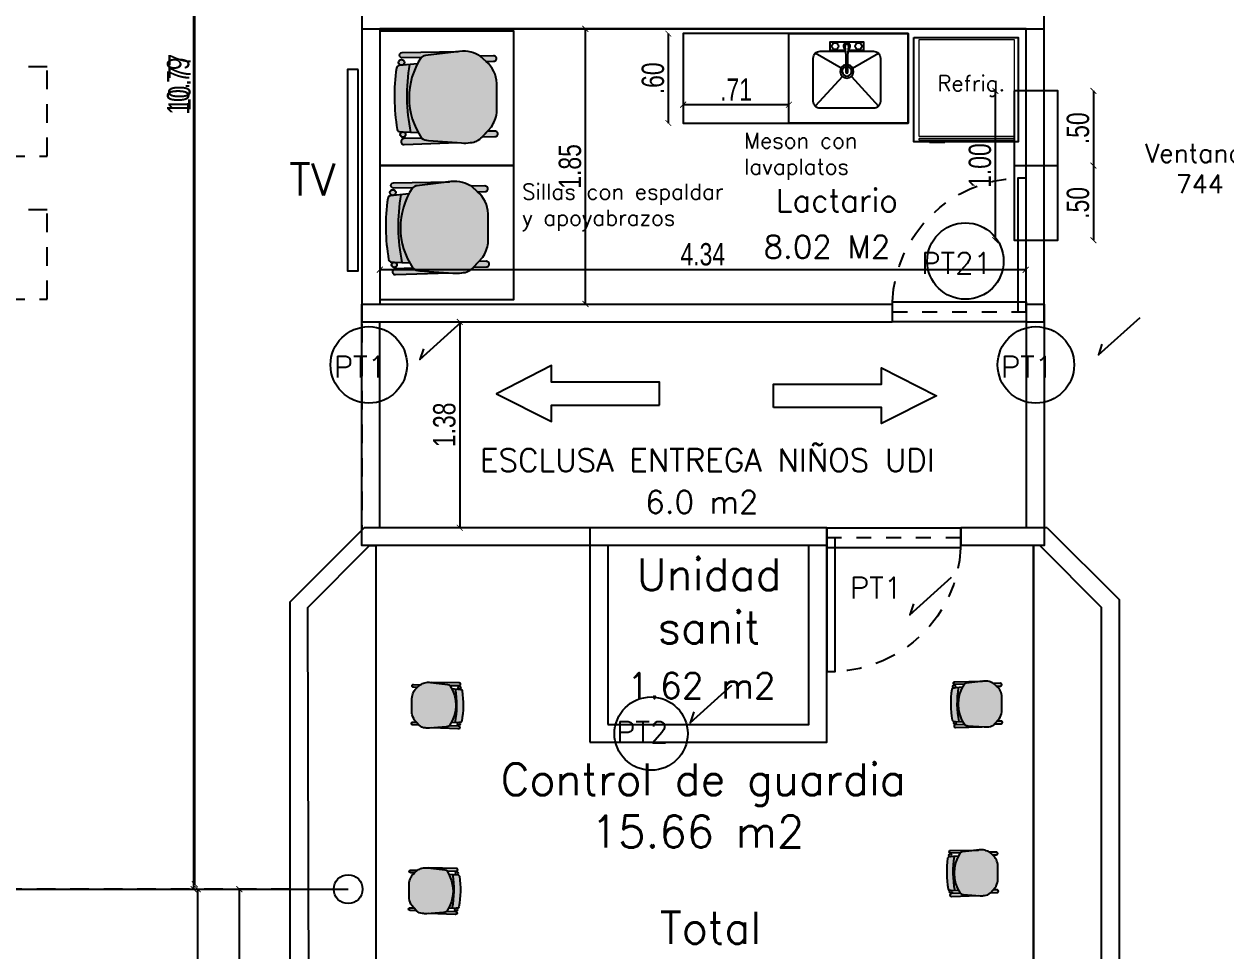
# Model space of a CAD drawing. Header units: metres. Extents: x 167 to 250, y 44 to 219.
# Drawn here: x 213.46 to 221.53, y 105 to 111.23 of the extents above; entities that cross this region are included whole.
import ezdxf

# ---------------------------------------------------------------- set-up
doc = ezdxf.new("R2010")
doc.units = ezdxf.units.M
doc.linetypes.add('06-PT1-01$0$HIDDEN2', pattern=[0.1875, 0.125, -0.0625])
doc.linetypes.add('TRAZO_Y_PUNTO2', pattern=[0.5, 0.25, -0.125, 0, -0.125])
doc.layers.add('A1-DISEÑO', color=210, linetype='Continuous', transparency=0.2)
for name, color, linetype, lineweight in [('A_13-MUEBLES', 251, 'Continuous', 15), ('accesorios', 133, 'Continuous', 5), ('muros', 5, 'Continuous', 25), ('puntea', 253, '06-PT1-01$0$HIDDEN2', 25)]:
    doc.layers.add(name, color=color, linetype=linetype, lineweight=lineweight)
doc.layers.add('A_MOBILIARIO', color=8, linetype='Continuous')
doc.layers.add('A_TEXTO', color=130, linetype='Continuous')
doc.styles.add('CORDENADAS', font='romans.shx', dxfattribs={"height": 1})
doc.styles.add('ING_75', font='swisscl.ttf', dxfattribs={"height": 0.15})
doc.dimstyles.new('ESC_1_75_ING', dxfattribs={"dimtxt": 0.15, "dimasz": 0.04, "dimexe": 0, "dimexo": 0, "dimgap": 0.0263, "dimtad": 1, "dimzin": 4, "dimdsep": 46, "dimtxsty": 'ING_75', "dimblk": 'ARCHTICK', "dimcen": 0.06, "dimse1": 1, "dimse2": 1, "dimclrd": 256, "dimclre": 2, "dimclrt": 1, "dimadec": 0, "dimazin": 0, "dimtfac": 1, "dimtix": 1, "dimtmove": 2, "dimatfit": 3, "dimldrblk": 'ARCHTICK', "dimfxl": 0, "dimtvp": 1.75, "dimtolj": 1, "dimtzin": 4, "dimarcsym": 0})

# ---------------------------------------------------------------- blocks, each defined once
blk = doc.blocks.new('_ArchTick')
at = {"color": 0, "linetype": 'ByBlock', "const_width": 0.15}
blk.add_lwpolyline([(-0.5, -0.5), (0.5, 0.5)], dxfattribs=at)
blk = doc.blocks.new('*D598')
at = {"layer": 'Defpoints', "color": 0, "transparency": 16777216}
for p in [(217.2247, 111.1951), (217.4361, 111.1951), (217.4361, 109.3472)]:
    blk.add_point(p, dxfattribs=at)
at = {"layer": 'muros', "lineweight": -2, "transparency": 16777216}
blk.add_line((217.2247, 109.3472), (217.2247, 111.1951), dxfattribs=at)
at = {"layer": 'muros', "lineweight": -2, "transparency": 16777216, "xscale": 0.04, "yscale": 0.04, "zscale": 0.04}
for p, rotation in [((217.2247, 111.1951), 90), ((217.2247, 109.3472), 270)]:
    blk.add_blockref('_ArchTick', p, dxfattribs=dict(at, rotation=rotation))
at = {"layer": 'muros', "color": 1, "transparency": 16777216, "insert": (217.1216, 110.2711), "char_height": 0.15, "attachment_point": 5, "rotation": 90, "style": 'ING_75'}
blk.add_mtext('\\A1;1.85', dxfattribs=at)
blk = doc.blocks.new('SILLA CL1 PREESC')
at = {"layer": 'A_MOBILIARIO', "true_color": 0xffffff}
h = blk.add_hatch(color=7, dxfattribs=at)
h.dxf.hatch_style = 1
h.paths.add_polyline_path([(-0.0276, 0.1347), (-0.0873, 0.1346, -0.022151), (-0.0766, 0.116), (-0.0262, 0.1123, -0.372229), (-0.0338, 0.1211, -1), (-0.016, 0.1211, -0.414908), (-0.0249, 0.1122), (-0.0158, 0.1115, -0.351898), (-0.0066, 0.103, -0.079255), (-0.0097, -0.1027, -0.345378), (-0.0188, -0.111), (-0.0273, -0.1115, -0.414634), (-0.0175, -0.1214, -1), (-0.0371, -0.1214, -0.375519), (-0.0286, -0.1116), (-0.0807, -0.1152, -0.02495), (-0.0936, -0.1356), (-0.0305, -0.1365, -1), (-0.0308, -0.1544), (-0.2186, -0.1519), (-0.2234, -0.1524, -0.104803), (-0.2622, -0.1487, -0.069166), (-0.2916, -0.1346), (-0.3368, -0.1344, -1.057123), (-0.3368, -0.1159), (-0.3113, -0.1159, -0.216521), (-0.345, -0.041), (-0.3421, 0.0577, -0.114807), (-0.3226, 0.104), (-0.3087, 0.1185), (-0.3337, 0.1186, -1.057123), (-0.3337, 0.1371), (-0.2908, 0.1371, -0.2108), (-0.2505, 0.1546, -0.058875), (-0.2212, 0.155), (-0.2069, 0.1535), (-0.0276, 0.1542, -1)])
at = {"layer": 'A_MOBILIARIO'}
for points in [[(-0.0936, -0.1356, 0.3048), (-0.0873, 0.1346, 0.150668), (-0.1098, 0.1436), (-0.2208, 0.155, 0.059649), (-0.2505, 0.1546, 0.209847), (-0.2906, 0.1372), (-0.3226, 0.104, 0.114807), (-0.3421, 0.0577), (-0.345, -0.041, 0.216521), (-0.3113, -0.1159), (-0.2916, -0.1346, 0.069166), (-0.2622, -0.1487, 0.104803), (-0.2234, -0.1524), (-0.1085, -0.142, 0.162573)], [(-0.2908, 0.1371), (-0.3337, 0.1371, 1.057123), (-0.3337, 0.1186), (-0.3087, 0.1185)], [(-0.3113, -0.1159), (-0.3368, -0.1159, 1.057123), (-0.3368, -0.1344), (-0.2916, -0.1346)], [(-0.0936, -0.1356), (-0.0307, -0.1365), (-0.0307, -0.1365, -1.013486), (-0.0309, -0.1544), (-0.0309, -0.1544), (-0.2186, -0.1519), (-0.1085, -0.142, 0.160226)]]:
    blk.add_lwpolyline(points, format="xyb", close=True, dxfattribs=at)
for points in [[(-0.0873, 0.1346), (-0.028, 0.1347, 1.039105), (-0.028, 0.1542), (-0.028, 0.1542), (-0.2069, 0.1535)], [(-0.0807, -0.1152), (-0.0188, -0.111, 0.345337), (-0.0097, -0.1027, 0.079256), (-0.0066, 0.103, 0.351856), (-0.0158, 0.1115), (-0.0249, 0.1122), (-0.0249, 0.1122), (-0.0766, 0.116)]]:
    blk.add_lwpolyline(points, format="xyb", dxfattribs=at)
for centre, radius in [((-0.0249, 0.1211), 0.00889), ((-0.0273, -0.1214), 0.00981)]:
    blk.add_circle(centre, radius, dxfattribs=at)
blk.add_arc((-0.6523, 0.0096), 0.6106, 348.3809, 9.8498, dxfattribs=at)
blk = doc.blocks.new('LAVADO')
for p, q in [((0.1951, 0.0433), (0.0846, 0.2354)), ((0.2571, 0.0335), (0.4804, 0.2354)), ((0.1951, -0.0433), (0.0846, -0.2354)), ((0.2571, -0.0335), (0.4804, -0.2354))]:
    blk.add_line(p, q)
for points in [[(0.07, 0.0109), (0.07, 0.2, -0.414214), (0.12, 0.25), (0.445, 0.25, -0.414214), (0.495, 0.2), (0.495, -0.2, -0.414214), (0.445, -0.25), (0.12, -0.25, -0.414214), (0.07, -0.2), (0.07, -0.0109, -0.414214)], [(0.065, -0.0114), (0.065, -0.125), (0, -0.125), (0, 0.125), (0.065, 0.125), (0.065, 0.0114, -0.414214)]]:
    blk.add_lwpolyline(points, format="xyb")
blk.add_lwpolyline([(0.0342, -0.0149), (0.1, -0.0075), (0.225, -0.0075, 1), (0.225, 0.0075), (0.1, 0.0075), (0.0342, 0.0149, 1.118823)], format="xyb", close=True)
for centre in [(0.0325, 0.0875), (0.0325, -0.0875)]:
    blk.add_circle(centre, 0.025)
for centre, radius, start, end in [((0.0325, 0), 0.025, 30.45036, 329.54964), ((0.22, 0), 0.05, 188.62693, 171.37307), ((0.22, 0), 0.035, 192.37363, 167.62637)]:
    blk.add_arc(centre, radius, start, end)
blk = doc.blocks.new('*D599')
at = {"layer": 'Defpoints', "color": 0, "transparency": 16777216}
for p in [(215.8448, 109.5773), (215.8448, 109.3121), (220.1806, 109.3121)]:
    blk.add_point(p, dxfattribs=at)
at = {"layer": 'muros', "lineweight": -2, "transparency": 16777216}
blk.add_line((220.1806, 109.5773), (215.8448, 109.5773), dxfattribs=at)
at = {"layer": 'muros', "lineweight": -2, "transparency": 16777216, "xscale": 0.04, "yscale": 0.04, "zscale": 0.04, "rotation": 180}
blk.add_blockref('_ArchTick', (215.8448, 109.5773), dxfattribs=at)
at = {"layer": 'muros', "lineweight": -2, "transparency": 16777216, "xscale": 0.04, "yscale": 0.04, "zscale": 0.04}
blk.add_blockref('_ArchTick', (220.1806, 109.5773), dxfattribs=at)
at = {"layer": 'muros', "color": 1, "transparency": 16777216, "insert": (218.0127, 109.6804), "char_height": 0.15, "attachment_point": 5, "style": 'ING_75'}
blk.add_mtext('\\A1;4.34', dxfattribs=at)
blk = doc.blocks.new('*D622')
at = {"layer": 'Defpoints', "color": 0, "transparency": 16777216}
for p in [(215.991, 109.2272), (215.991, 107.8447), (216.3815, 107.8447)]:
    blk.add_point(p, dxfattribs=at)
at = {"layer": 'muros', "lineweight": -2, "transparency": 16777216}
blk.add_line((216.3815, 109.2272), (216.3815, 107.8447), dxfattribs=at)
at = {"layer": 'muros', "lineweight": -2, "transparency": 16777216, "xscale": 0.04, "yscale": 0.04, "zscale": 0.04}
for p, rotation in [((216.3815, 109.2272), 90), ((216.3815, 107.8447), 270)]:
    blk.add_blockref('_ArchTick', p, dxfattribs=dict(at, rotation=rotation))
at = {"layer": 'muros', "color": 1, "transparency": 16777216, "insert": (216.2783, 108.5359), "char_height": 0.15, "attachment_point": 5, "rotation": 90, "style": 'ING_75'}
blk.add_mtext('\\A1;1.38', dxfattribs=at)
blk = doc.blocks.new('*D633')
at = {"layer": 'Defpoints', "color": 0, "transparency": 16777216}
for p in [(214.6031, 116.2205), (215.7248, 116.2205), (215.241, 105.4502)]:
    blk.add_point(p, dxfattribs=at)
at = {"layer": 'muros', "lineweight": -2, "transparency": 16777216}
blk.add_line((214.6031, 105.4502), (214.6031, 116.2205), dxfattribs=at)
at = {"layer": 'muros', "lineweight": -2, "transparency": 16777216, "xscale": 0.04, "yscale": 0.04, "zscale": 0.04}
for p, rotation in [((214.6031, 116.2205), 90), ((214.6031, 105.4502), 270)]:
    blk.add_blockref('_ArchTick', p, dxfattribs=dict(at, rotation=rotation))
at = {"layer": 'muros', "color": 1, "transparency": 16777216, "insert": (214.5, 110.8353), "char_height": 0.15, "attachment_point": 5, "rotation": 90, "style": 'ING_75'}
blk.add_mtext('\\A1;10.77', dxfattribs=at)
blk = doc.blocks.new('*D617')
at = {"layer": 'Defpoints', "color": 0, "transparency": 16777216}
for p in [(217.7816, 111.1628), (217.9621, 111.1628), (217.9621, 110.5628)]:
    blk.add_point(p, dxfattribs=at)
at = {"layer": 'muros', "lineweight": -2, "transparency": 16777216}
blk.add_line((217.7816, 110.5628), (217.7816, 111.1628), dxfattribs=at)
at = {"layer": 'muros', "lineweight": -2, "transparency": 16777216, "xscale": 0.04, "yscale": 0.04, "zscale": 0.04}
for p, rotation in [((217.7816, 111.1628), 90), ((217.7816, 110.5628), 270)]:
    blk.add_blockref('_ArchTick', p, dxfattribs=dict(at, rotation=rotation))
at = {"layer": 'muros', "color": 1, "transparency": 16777216, "insert": (217.6785, 110.8628), "char_height": 0.15, "attachment_point": 5, "rotation": 90, "style": 'ING_75'}
blk.add_mtext('\\A1;.60', dxfattribs=at)
blk = doc.blocks.new('*D641')
at = {"layer": 'Defpoints', "color": 0, "transparency": 16777216}
for p in [(217.8811, 110.6856), (217.8811, 110.5628), (218.5911, 110.5628)]:
    blk.add_point(p, dxfattribs=at)
at = {"layer": 'muros', "lineweight": -2, "transparency": 16777216}
blk.add_line((218.5911, 110.6856), (217.8811, 110.6856), dxfattribs=at)
at = {"layer": 'muros', "lineweight": -2, "transparency": 16777216, "xscale": 0.04, "yscale": 0.04, "zscale": 0.04, "rotation": 180}
blk.add_blockref('_ArchTick', (217.8811, 110.6856), dxfattribs=at)
at = {"layer": 'muros', "lineweight": -2, "transparency": 16777216, "xscale": 0.04, "yscale": 0.04, "zscale": 0.04}
blk.add_blockref('_ArchTick', (218.5911, 110.6856), dxfattribs=at)
at = {"layer": 'muros', "color": 1, "transparency": 16777216, "insert": (218.2361, 110.7869), "char_height": 0.15, "attachment_point": 5, "style": 'ING_75'}
blk.add_mtext('\\A1;.71', dxfattribs=at)
blk = doc.blocks.new('*U819')
at = {"layer": 'A1-DISEÑO', "linetype": 'TRAZO_Y_PUNTO2', "ltscale": 0.08, "transparency": 33554687}
blk.add_line((1.2, -0.06), (0.4, -0.06), dxfattribs=at)
at = {"layer": 'A1-DISEÑO', "transparency": 33554687}
for points in [[(0.45, -0.06), (0.4, -0.06), (0.4, 0.74), (0.45, 0.74)], [(1.2, 0), (0.4, 0), (0.4, -0.12), (1.2, -0.12)]]:
    blk.add_lwpolyline(points, close=True, dxfattribs=at)
at = {"layer": 'A1-DISEÑO', "linetype": 'TRAZO_Y_PUNTO2', "ltscale": 0.5, "transparency": 33554687}
blk.add_arc((0.425, -0.0354), 0.7758, 2.6157, 88.15336, dxfattribs=at)
blk = doc.blocks.new('*D838')
at = {"layer": 'Defpoints', "color": 0, "transparency": 16777216}
for p in [(205.6205, 116.2045), (214.5944, 105.4178), (215.241, 105.4178)]:
    blk.add_point(p, dxfattribs=at)
at = {"layer": 'muros', "lineweight": -2, "transparency": 16777216}
blk.add_line((214.5944, 116.2045), (214.5944, 105.4178), dxfattribs=at)
at = {"layer": 'muros', "lineweight": -2, "transparency": 16777216, "xscale": 0.04, "yscale": 0.04, "zscale": 0.04}
for p, rotation in [((214.5944, 116.2045), 90), ((214.5944, 105.4178), 270)]:
    blk.add_blockref('_ArchTick', p, dxfattribs=dict(at, rotation=rotation))
at = {"layer": 'muros', "color": 1, "transparency": 16777216, "insert": (214.4913, 110.8112), "char_height": 0.15, "attachment_point": 5, "rotation": 90, "style": 'ING_75'}
blk.add_mtext('\\A1;10.79', dxfattribs=at)
blk = doc.blocks.new('*D864')
at = {"layer": 'Defpoints', "color": 0, "transparency": 16777216}
for p in [(215.241, 105.4178), (214.6208, 103.0169), (215.7272, 103.0169)]:
    blk.add_point(p, dxfattribs=at)
at = {"layer": 'muros', "lineweight": -2, "transparency": 16777216}
blk.add_line((214.6208, 105.4178), (214.6208, 103.0169), dxfattribs=at)
at = {"layer": 'muros', "lineweight": -2, "transparency": 16777216, "xscale": 0.04, "yscale": 0.04, "zscale": 0.04}
for p, rotation in [((214.6208, 105.4178), 90), ((214.6208, 103.0169), 270)]:
    blk.add_blockref('_ArchTick', p, dxfattribs=dict(at, rotation=rotation))
at = {"layer": 'muros', "color": 1, "transparency": 16777216, "insert": (214.5177, 104.2173), "char_height": 0.15, "attachment_point": 5, "rotation": 90, "style": 'ING_75'}
blk.add_mtext('\\A1;2.40', dxfattribs=at)
blk = doc.blocks.new('*D866')
at = {"layer": 'Defpoints', "color": 0, "transparency": 16777216}
for p in [(215.241, 105.4178), (214.901, 103.0138), (215.7272, 103.0138)]:
    blk.add_point(p, dxfattribs=at)
at = {"layer": 'muros', "lineweight": -2, "transparency": 16777216}
blk.add_line((214.901, 105.4178), (214.901, 103.0138), dxfattribs=at)
at = {"layer": 'muros', "lineweight": -2, "transparency": 16777216, "xscale": 0.04, "yscale": 0.04, "zscale": 0.04}
for p, rotation in [((214.901, 105.4178), 90), ((214.901, 103.0138), 270)]:
    blk.add_blockref('_ArchTick', p, dxfattribs=dict(at, rotation=rotation))
at = {"layer": 'muros', "color": 1, "transparency": 16777216, "insert": (214.7978, 104.2158), "char_height": 0.15, "attachment_point": 5, "rotation": 90, "style": 'ING_75'}
blk.add_mtext('\\A1;2.40', dxfattribs=at)
blk = doc.blocks.new('*D955')
at = {"layer": 'Defpoints', "color": 0, "transparency": 16777216}
for p in [(219.9772, 110.778), (220.1034, 110.778), (220.1034, 109.7756)]:
    blk.add_point(p, dxfattribs=at)
at = {"layer": 'muros', "lineweight": -2, "transparency": 16777216}
blk.add_line((219.9772, 109.7756), (219.9772, 110.778), dxfattribs=at)
at = {"layer": 'muros', "lineweight": -2, "transparency": 16777216, "xscale": 0.04, "yscale": 0.04, "zscale": 0.04}
for p, rotation in [((219.9772, 110.778), 90), ((219.9772, 109.7756), 270)]:
    blk.add_blockref('_ArchTick', p, dxfattribs=dict(at, rotation=rotation))
at = {"layer": 'muros', "color": 1, "transparency": 16777216, "insert": (219.8741, 110.2768), "char_height": 0.15, "attachment_point": 5, "rotation": 90, "style": 'ING_75'}
blk.add_mtext('\\A1;1.00', dxfattribs=at)
blk = doc.blocks.new('*D956')
at = {"layer": 'Defpoints', "color": 0, "transparency": 16777216}
for p in [(220.3972, 110.2768), (220.3972, 109.7756), (220.6354, 109.7756)]:
    blk.add_point(p, dxfattribs=at)
at = {"layer": 'muros', "lineweight": -2, "transparency": 16777216}
blk.add_line((220.6354, 110.2768), (220.6354, 109.7756), dxfattribs=at)
at = {"layer": 'muros', "lineweight": -2, "transparency": 16777216, "xscale": 0.04, "yscale": 0.04, "zscale": 0.04}
for p, rotation in [((220.6354, 110.2768), 90), ((220.6354, 109.7756), 270)]:
    blk.add_blockref('_ArchTick', p, dxfattribs=dict(at, rotation=rotation))
at = {"layer": 'muros', "color": 1, "transparency": 16777216, "insert": (220.5323, 110.0262), "char_height": 0.15, "attachment_point": 5, "rotation": 90, "style": 'ING_75'}
blk.add_mtext('\\A1;.50', dxfattribs=at)
blk = doc.blocks.new('*D957')
at = {"layer": 'Defpoints', "color": 0, "transparency": 16777216}
for p in [(220.3972, 110.778), (220.3972, 110.2768), (220.6354, 110.2768)]:
    blk.add_point(p, dxfattribs=at)
at = {"layer": 'muros', "lineweight": -2, "transparency": 16777216}
blk.add_line((220.6354, 110.778), (220.6354, 110.2768), dxfattribs=at)
at = {"layer": 'muros', "lineweight": -2, "transparency": 16777216, "xscale": 0.04, "yscale": 0.04, "zscale": 0.04}
for p, rotation in [((220.6354, 110.778), 90), ((220.6354, 110.2768), 270)]:
    blk.add_blockref('_ArchTick', p, dxfattribs=dict(at, rotation=rotation))
at = {"layer": 'muros', "color": 1, "transparency": 16777216, "insert": (220.5323, 110.5274), "char_height": 0.15, "attachment_point": 5, "rotation": 90, "style": 'ING_75'}
blk.add_mtext('\\A1;.50', dxfattribs=at)

msp = doc.modelspace()

# ---------------------------------------------------------------- hatches: boundary and pattern name
at = {"layer": 'A_MOBILIARIO', "true_color": 0xffffff}
h = msp.add_hatch(color=7, dxfattribs=at)
h.dxf.hatch_style = 1
h.paths.add_polyline_path([(216.3723, 106.5139), (216.3126, 106.5158, 0.022151), (216.3239, 106.534), (216.3744, 106.5363, 0.372229), (216.3665, 106.5277, 1), (216.3843, 106.5272, 0.414908), (216.3756, 106.5363), (216.3848, 106.5367, 0.351898), (216.3942, 106.545, 0.079255), (216.3973, 106.7507, 0.345378), (216.3884, 106.7592), (216.3799, 106.76, 0.414634), (216.3901, 106.7695, 1), (216.3704, 106.7701, 0.375519), (216.3786, 106.7602), (216.3267, 106.7652, 0.02495), (216.3143, 106.786), (216.3774, 106.7851, 1), (216.3777, 106.803), (216.1899, 106.8061), (216.1851, 106.8067, 0.104803), (216.1463, 106.8042, 0.069166), (216.1165, 106.7909), (216.0713, 106.7921, 1.057123), (216.0708, 106.7736), (216.0962, 106.7728, 0.216521), (216.0602, 106.699), (216.0602, 106.6002, 0.114807), (216.0784, 106.5534), (216.0918, 106.5385), (216.0668, 106.5392, 1.057123), (216.0662, 106.5207), (216.1092, 106.5194, 0.2108), (216.1489, 106.5007, 0.058875), (216.1782, 106.4994), (216.1926, 106.5004), (216.3717, 106.4944, 1)])
h = msp.add_hatch(color=7, dxfattribs=at)
h.dxf.hatch_style = 1
h.paths.add_polyline_path([(219.7093, 106.5219), (219.769, 106.5238, -0.022151), (219.7577, 106.542), (219.7072, 106.5442, -0.372229), (219.7151, 106.5357, -1), (219.6973, 106.5352, -0.414908), (219.7059, 106.5443), (219.6968, 106.5447, -0.351898), (219.6874, 106.553, -0.079255), (219.6843, 106.7586, -0.345378), (219.6932, 106.7672), (219.7016, 106.768, -0.414634), (219.6915, 106.7775, -1), (219.7111, 106.7781, -0.375519), (219.7029, 106.7681), (219.7549, 106.7732, -0.02495), (219.7672, 106.794), (219.7041, 106.793, -1), (219.7038, 106.811), (219.8917, 106.8141), (219.8964, 106.8146, -0.104803), (219.9353, 106.8121, -0.069166), (219.9651, 106.7989), (220.0103, 106.8001, -1.057123), (220.0108, 106.7816), (219.9854, 106.7808, -0.216521), (220.0213, 106.707), (220.0213, 106.6082, -0.114807), (220.0032, 106.5613), (219.9897, 106.5465), (220.0148, 106.5471, -1.057123), (220.0153, 106.5286), (219.9724, 106.5274, -0.2108), (219.9326, 106.5087, -0.058875), (219.9034, 106.5074), (219.889, 106.5084), (219.7099, 106.5024, -1)])
h = msp.add_hatch(color=7, dxfattribs=at)
h.dxf.hatch_style = 1
h.paths.add_polyline_path([(219.6818, 105.3886), (219.7415, 105.3905, -0.022151), (219.7302, 105.4087), (219.6797, 105.411, -0.372229), (219.6876, 105.4024, -1), (219.6698, 105.4019, -0.414908), (219.6785, 105.411), (219.6693, 105.4114, -0.351898), (219.6599, 105.4197, -0.079255), (219.6568, 105.6254, -0.345378), (219.6657, 105.6339), (219.6742, 105.6347, -0.414634), (219.6641, 105.6442, -1), (219.6837, 105.6448, -0.375519), (219.6755, 105.6348), (219.7274, 105.6399, -0.02495), (219.7398, 105.6607), (219.6767, 105.6597, -1), (219.6764, 105.6777), (219.8642, 105.6808), (219.869, 105.6814, -0.104803), (219.9079, 105.6789, -0.069166), (219.9376, 105.6656), (219.9828, 105.6668, -1.057123), (219.9834, 105.6483), (219.9579, 105.6475, -0.216521), (219.9939, 105.5737), (219.9939, 105.4749, -0.114807), (219.9757, 105.4281), (219.9623, 105.4132), (219.9873, 105.4139, -1.057123), (219.9879, 105.3953), (219.945, 105.3941, -0.2108), (219.9052, 105.3754, -0.058875), (219.876, 105.3741), (219.8616, 105.3751), (219.6824, 105.3691, -1)])
h = msp.add_hatch(color=7, dxfattribs=at)
h.dxf.hatch_style = 1
h.paths.add_polyline_path([(216.3536, 105.2678), (216.2939, 105.2697, 0.022151), (216.3052, 105.288), (216.3556, 105.2902, 0.372229), (216.3478, 105.2816, 1), (216.3656, 105.2811, 0.414908), (216.3569, 105.2902), (216.3661, 105.2907, 0.351898), (216.3755, 105.2989, 0.079255), (216.3786, 105.5046, 0.345378), (216.3697, 105.5131), (216.3612, 105.5139, 0.414634), (216.3713, 105.5235, 1), (216.3517, 105.524, 0.375519), (216.3599, 105.5141), (216.3079, 105.5192, 0.02495), (216.2956, 105.5399), (216.3587, 105.539, 1), (216.359, 105.5569), (216.1712, 105.56), (216.1664, 105.5606, 0.104803), (216.1275, 105.5581, 0.069166), (216.0978, 105.5448), (216.0526, 105.546, 1.057123), (216.052, 105.5275), (216.0775, 105.5267, 0.216521), (216.0415, 105.4529), (216.0415, 105.3541, 0.114807), (216.0596, 105.3073), (216.0731, 105.2924), (216.0481, 105.2931, 1.057123), (216.0475, 105.2746), (216.0904, 105.2733, 0.2108), (216.1302, 105.2546, 0.058875), (216.1594, 105.2533), (216.1738, 105.2543), (216.353, 105.2484, 1)])

# ---------------------------------------------------------------- linework, layer by layer
at = {"color": 1, "true_color": 0xff0f0f}
msp.add_lwpolyline([(219.3911, 111.1628), (217.8811, 111.1628), (217.8811, 110.5628), (219.3911, 110.5628)], close=True, dxfattribs=at)
at = {"layer": 'A_MOBILIARIO'}
for points in [[(216.3143, 106.786, -0.3048), (216.3126, 106.5158, -0.150668), (216.2899, 106.5075), (216.1785, 106.4994, -0.059649), (216.1489, 106.5007, -0.209847), (216.1093, 106.5192), (216.0784, 106.5534, -0.114807), (216.0602, 106.6002), (216.0602, 106.699, -0.216521), (216.0962, 106.7728), (216.1165, 106.7909, -0.069166), (216.1463, 106.8042, -0.104803), (216.1851, 106.8067), (216.2997, 106.7929, -0.162573)], [(216.0962, 106.7728), (216.0708, 106.7736, -1.057123), (216.0713, 106.7921), (216.1165, 106.7909)], [(216.3143, 106.786), (216.3773, 106.7851), (216.3773, 106.7851, 1.013486), (216.3776, 106.803), (216.3776, 106.803), (216.1899, 106.8061), (216.2997, 106.7929, -0.160226)], [(219.7672, 106.794), (219.7043, 106.793), (219.7043, 106.793, -1.013486), (219.704, 106.811), (219.704, 106.811), (219.8917, 106.8141), (219.7819, 106.8008, 0.160226)], [(219.7672, 106.794, 0.3048), (219.769, 106.5238, 0.150668), (219.7917, 106.5155), (219.903, 106.5074, 0.059649), (219.9326, 106.5087, 0.209847), (219.9723, 106.5272), (220.0032, 106.5613, 0.114807), (220.0213, 106.6082), (220.0213, 106.707, 0.216521), (219.9854, 106.7808), (219.9651, 106.7989, 0.069166), (219.9353, 106.8121, 0.104803), (219.8964, 106.8146), (219.7819, 106.8008, 0.162573)], [(219.9854, 106.7808), (220.0108, 106.7816, 1.057123), (220.0103, 106.8001), (219.9651, 106.7989)], [(216.1092, 106.5194), (216.0662, 106.5207, -1.057123), (216.0668, 106.5392), (216.0918, 106.5385)], [(219.9724, 106.5274), (220.0153, 106.5286, 1.057123), (220.0148, 106.5471), (219.9897, 106.5465)], [(219.7398, 105.6607), (219.6768, 105.6597), (219.6768, 105.6597, -1.013486), (219.6765, 105.6777), (219.6765, 105.6777), (219.8642, 105.6808), (219.7544, 105.6676, 0.160226)], [(219.7398, 105.6607, 0.3048), (219.7415, 105.3905, 0.150668), (219.7642, 105.3822), (219.8756, 105.3741, 0.059649), (219.9052, 105.3754, 0.209847), (219.9448, 105.3939), (219.9757, 105.4281, 0.114807), (219.9939, 105.4749), (219.9939, 105.5737, 0.216521), (219.9579, 105.6475), (219.9376, 105.6656, 0.069166), (219.9079, 105.6789, 0.104803), (219.869, 105.6814), (219.7544, 105.6676, 0.162573)], [(219.9579, 105.6475), (219.9834, 105.6483, 1.057123), (219.9828, 105.6668), (219.9376, 105.6656)], [(216.2956, 105.5399, -0.3048), (216.2939, 105.2697, -0.150668), (216.2712, 105.2614), (216.1598, 105.2533, -0.059649), (216.1302, 105.2546, -0.209847), (216.0906, 105.2731), (216.0596, 105.3073, -0.114807), (216.0415, 105.3541), (216.0415, 105.4529, -0.216521), (216.0775, 105.5267), (216.0978, 105.5448, -0.069166), (216.1275, 105.5581, -0.104803), (216.1664, 105.5606), (216.281, 105.5468, -0.162573)], [(216.2956, 105.5399), (216.3586, 105.539), (216.3586, 105.539, 1.013486), (216.3589, 105.5569), (216.3589, 105.5569), (216.1712, 105.56), (216.281, 105.5468, -0.160226)], [(216.0775, 105.5267), (216.052, 105.5275, -1.057123), (216.0526, 105.546), (216.0978, 105.5448)], [(219.945, 105.3941), (219.9879, 105.3953, 1.057123), (219.9873, 105.4139), (219.9623, 105.4132)], [(216.0904, 105.2733), (216.0475, 105.2746, -1.057123), (216.0481, 105.2931), (216.0731, 105.2924)]]:
    msp.add_lwpolyline(points, format="xyb", close=True, dxfattribs=at)
for points in [[(216.3267, 106.7652), (216.3884, 106.7592, -0.345337), (216.3973, 106.7507, -0.079256), (216.3942, 106.545, -0.351856), (216.3848, 106.5367), (216.3756, 106.5363), (216.3756, 106.5363), (216.3239, 106.534)], [(219.7549, 106.7732), (219.6932, 106.7672, 0.345337), (219.6843, 106.7587, 0.079256), (219.6874, 106.553, 0.351856), (219.6968, 106.5447), (219.7059, 106.5443), (219.7059, 106.5443), (219.7577, 106.542)], [(219.769, 106.5238), (219.7096, 106.5219, 1.039105), (219.7102, 106.5024), (219.7102, 106.5024), (219.889, 106.5084)], [(216.3126, 106.5158), (216.3719, 106.5139, -1.039105), (216.3713, 106.4944), (216.3713, 106.4944), (216.1926, 106.5004)], [(219.7274, 105.6399), (219.6657, 105.6339, 0.345337), (219.6568, 105.6254, 0.079256), (219.6599, 105.4197, 0.351856), (219.6693, 105.4114), (219.6785, 105.411), (219.6785, 105.411), (219.7302, 105.4087)], [(216.3079, 105.5192), (216.3697, 105.5131, -0.345337), (216.3786, 105.5046, -0.079256), (216.3755, 105.2989, -0.351856), (216.3661, 105.2907), (216.3569, 105.2902), (216.3569, 105.2902), (216.3052, 105.288)], [(219.7415, 105.3905), (219.6822, 105.3886, 1.039105), (219.6828, 105.3691), (219.6828, 105.3691), (219.8616, 105.3751)], [(216.2939, 105.2697), (216.3532, 105.2679, -1.039105), (216.3526, 105.2484), (216.3526, 105.2484), (216.1738, 105.2543)]]:
    msp.add_lwpolyline(points, format="xyb", dxfattribs=at)
for centre, radius in [((216.3802, 106.7698), 0.00981), ((219.7013, 106.7778), 0.00981), ((216.3754, 106.5274), 0.00889), ((219.7062, 106.5354), 0.00889), ((219.6739, 105.6445), 0.00981), ((216.3615, 105.5238), 0.00981), ((219.6787, 105.4021), 0.00889), ((216.3567, 105.2814), 0.00889)]:
    msp.add_circle(centre, radius, dxfattribs=at)
for centre, start, end in [((215.7517, 106.6576), 348.43987, 9.90871), ((220.3299, 106.6655), 170.09129, 191.56013), ((220.3025, 105.5323), 170.09129, 191.56013), ((215.7329, 105.4115), 348.43987, 9.90871)]:
    msp.add_arc(centre, 0.6106, start, end, dxfattribs=at)
at = {"layer": 'accesorios', "linetype": 'Continuous'}
for p, q in [((219.4652, 110.4714), (219.4652, 111.1236)), ((219.4652, 111.1236), (220.1038, 111.1236)), ((220.1038, 111.1236), (220.1038, 110.4714)), ((220.1038, 110.4714), (219.4652, 110.4714)), ((219.4652, 110.4471), (219.4652, 110.4595)), ((220.1038, 110.4595), (219.4652, 110.4595)), ((220.1038, 110.4471), (219.4652, 110.4471)), ((220.1038, 110.4595), (220.1038, 110.4471))]:
    msp.add_line(p, q, dxfattribs=at)
msp.add_lwpolyline([(219.6384, 110.4471), (219.5359, 110.4471), (219.5359, 110.4327), (219.6384, 110.4327)], close=True, dxfattribs=at)
at = {"layer": 'muros', "color": 2}
msp.add_line((220.1034, 110.2768), (220.3972, 110.2768), dxfattribs=at)
at = {"layer": 'muros', "color": 51, "true_color": 0xf7f281}
msp.add_line((219.2848, 109.3472), (219.2848, 109.2272), dxfattribs=at)
at = {"layer": 'muros', "color": 114, "true_color": 0x139b48}
for p, q in [((220.1848, 109.3472), (220.1848, 109.2272)), ((218.8456, 107.8447), (218.8456, 107.7247)), ((220.3255, 107.8447), (219.7456, 107.8447)), ((219.7456, 107.8447), (219.7456, 107.7247)), ((220.3255, 107.8447), (220.8101, 107.36)), ((220.2758, 107.7247), (220.6901, 107.3103)), ((220.6901, 104.7372), (220.6901, 107.3103))]:
    msp.add_line(p, q, dxfattribs=at)
at = {"layer": 'muros', "color": 252, "true_color": 0x939598}
msp.add_line((220.2336, 104.3267), (220.2336, 107.7247), dxfattribs=at)
at = {"layer": 'muros', "color": 4}
msp.add_line((178.3821, 105.4178), (215.632, 105.4178), dxfattribs=at)
at = {"layer": 'muros', "color": 51, "true_color": 0xf7f281}
for points in [[(220.3048, 114.176), (220.3048, 114.296), (215.7248, 114.296), (215.7248, 111.1951), (220.3048, 111.1951), (220.3048, 113.276)], [(220.1848, 109.2272), (220.3048, 109.2272), (220.3048, 111.3151), (215.7248, 111.3151), (215.7248, 109.2272), (219.2848, 109.2272)], [(220.1848, 109.3472), (220.1848, 111.1951), (215.8448, 111.1951), (215.8448, 109.3472), (219.2848, 109.3472)]]:
    msp.add_lwpolyline(points, dxfattribs=at)
at = {"layer": 'muros', "color": 1, "true_color": 0xff0f0f}
for points in [[(215.8448, 111.1784), (215.8448, 110.2784), (216.7448, 110.2784), (216.7448, 111.1784), (215.8448, 111.1784)], [(215.8448, 110.2784), (215.8448, 109.3784), (216.7448, 109.3784), (216.7448, 110.2784), (215.8448, 110.2784)]]:
    msp.add_lwpolyline(points, dxfattribs=at)
at = {"layer": 'muros', "color": 114, "true_color": 0x139b48}
for points in [[(218.5911, 111.1628), (219.3911, 111.1628), (219.3911, 110.5628), (218.5911, 110.5628), (218.5911, 111.1628)], [(218.8456, 107.7247), (215.7248, 107.7247), (215.7248, 109.3472), (219.2848, 109.3472)], [(220.1848, 109.3472), (220.3048, 109.3472), (220.3048, 107.7247), (219.7456, 107.7247)], [(218.8456, 107.8447), (215.8448, 107.8447), (215.8448, 109.2272), (219.2848, 109.2272)], [(216.1373, 109.0472), (216.1141, 108.9747), (216.393, 109.2272)], [(220.1848, 109.2272), (220.1848, 107.8447), (219.7456, 107.8447)], [(220.6927, 109.0776), (220.6694, 109.005), (220.9483, 109.2575)], [(217.2556, 107.8447), (215.7398, 107.8447), (215.241, 107.3459), (215.241, 104.6952), (215.7295, 104.2067), (220.3293, 104.2067), (220.8101, 104.6875), (220.8101, 107.36)], [(219.427, 107.333), (219.4038, 107.2605), (219.6827, 107.513)], [(217.9523, 106.6081), (217.929, 106.5355), (218.2079, 106.788)]]:
    msp.add_lwpolyline(points, dxfattribs=at)
at = {"layer": 'muros', "color": 242, "true_color": 0xcd2027}
for points in [[(219.4296, 111.1359), (220.1296, 111.1359), (220.1296, 110.4359), (219.4296, 110.4359), (219.4296, 111.1359)], [(215.241, 105.4178), (215.241, 104.6952), (215.7272, 104.2089), (215.7272, 103.0169), (178.9547, 103.0169), (178.9547, 105.4178), (215.241, 105.4178)]]:
    msp.add_lwpolyline(points, dxfattribs=at)
at = {"layer": 'muros', "color": 11, "linetype": '06-PT1-01$0$HIDDEN2', "true_color": 0xf27172}
for points in [[(213.1106, 110.3398), (213.6106, 110.3398), (213.6106, 110.9398), (213.1106, 110.9398), (213.1106, 110.3398)], [(213.1106, 109.3791), (213.6106, 109.3791), (213.6106, 109.9791), (213.1106, 109.9791), (213.1106, 109.3791)]]:
    msp.add_lwpolyline(points, dxfattribs=at)
at = {"layer": 'muros', "color": 40, "true_color": 0xf8d731}
msp.add_lwpolyline([(215.7002, 110.9216), (215.6269, 110.9216), (215.6269, 109.5711), (215.7002, 109.5711)], close=True, dxfattribs=at)
at = {"layer": 'muros', "color": 2}
for points in [[(220.1034, 110.778), (220.1034, 109.7756), (220.3972, 109.7756), (220.3972, 110.778)], [(217.723, 108.6673), (217.723, 108.8225), (216.9981, 108.8225), (216.9981, 108.9336), (216.6274, 108.7449), (216.9981, 108.5584), (216.9981, 108.6673)], [(218.4872, 108.6528), (218.4872, 108.808), (219.2121, 108.808), (219.2121, 108.9191), (219.5828, 108.7304), (219.2121, 108.544), (219.2121, 108.6528)]]:
    msp.add_lwpolyline(points, close=True, dxfattribs=at)
at = {"layer": 'muros', "color": 114, "true_color": 0x139b48}
for points in [[(217.2556, 106.4047), (218.8456, 106.4047), (218.8456, 107.8447), (217.2556, 107.8447)], [(217.3756, 106.5247), (218.7256, 106.5247), (218.7256, 107.7247), (217.3756, 107.7247)]]:
    msp.add_lwpolyline(points, close=True, dxfattribs=at)
at = {"layer": 'muros', "color": 252, "true_color": 0x939598}
for points in [[(215.8233, 104.3267), (215.7508, 104.3267), (215.3676, 104.7099), (215.361, 107.3103), (215.7753, 107.7247), (215.8183, 107.7247), (215.8183, 104.3267)], [(220.2336, 104.3267), (220.2796, 104.3267), (220.6901, 104.7372), (220.6901, 107.3103), (220.2758, 107.7247), (220.2336, 107.7247), (220.2336, 104.3267)]]:
    msp.add_lwpolyline(points, dxfattribs=at)
at = {"layer": 'muros', "color": 114, "true_color": 0x139b48}
for centre in [(219.7759, 109.6356), (215.7704, 108.9386), (220.2492, 108.9386)]:
    msp.add_circle(centre, 0.2568, dxfattribs=at)
at = {"layer": 'muros', "color": 1}
msp.add_circle((217.6657, 106.4625), 0.2459, dxfattribs=at)
at = {"layer": 'muros', "color": 4}
msp.add_circle((215.632, 105.4178), 0.0967, dxfattribs=at)
at = {"layer": 'puntea'}
msp.add_lwpolyline([(207.9394, 116.1882), (215.7248, 116.1882), (215.7248, 107.8297), (215.241, 107.3459), (215.241, 105.4178), (207.9394, 105.4178)], close=True, dxfattribs=at)

# ---------------------------------------------------------------- block references
at = {"layer": 'A1-DISEÑO', "transparency": 33554687, "xscale": -1.123018134072929, "yscale": 1.123018134072929, "zscale": 1.123018134072929}
msp.add_blockref('*U819', (220.634, 109.3619), dxfattribs=at)
at = {"layer": 'A1-DISEÑO', "transparency": 33554687, "xscale": -1.123018134072929, "yscale": 1.123018134072929, "zscale": 1.123018134072929, "rotation": 180}
msp.add_blockref('*U819', (218.3963, 107.7099), dxfattribs=at)
at = {"layer": 'A_13-MUEBLES', "extrusion": (1.05044e-35, -1.208e-42, -1), "xscale": -2, "yscale": 2, "zscale": -2, "rotation": 178.2818714277412}
for p in [(-215.9424, 110.7255), (-215.8845, 109.851)]:
    msp.add_blockref('SILLA CL1 PREESC', p, dxfattribs=at)
at = {"layer": 'A_MOBILIARIO', "extrusion": (1.208e-42, 1.05044e-35, -1), "xscale": -0.8999999998485472, "yscale": 0.8999999998485472, "zscale": -0.8999999998485472, "rotation": 90}
msp.add_blockref('LAVADO', (-218.98, 111.1073), dxfattribs=at)

# ---------------------------------------------------------------- texts
at = {"layer": 'A_TEXTO', "attachment_point": 1, "style": 'CORDENADAS'}
for s, width, gutter_width, insert, char_height in [('Refrig.', 0.487289, 5.2634, (219.5883, 110.882), 0.10527), ('Meson con lavaplatos', 0.968123, 5.2634, (218.2901, 110.4975), 0.105268), ('TV', 0.339025, 10.719, (215.2356, 110.2909), 0.21438), ('Sillas con espaldar y apoyabrazos', 1.589695, 5.2634, (216.7991, 110.1546), 0.105268), ('\\pxqc;Unidad sanit ', 1.368985, 10.719, (217.371, 107.6394), 0.214379), ('1.62 m2', 1.092489, 8.554, (217.5049, 106.8703), 0.17108), ('Control de guardia', 3.4289, 10.719, (216.6566, 106.2624), 0.214379), ('15.66 m2', 3.4289, 10.719, (217.2609, 105.9118), 0.21438), ('Total', 0.716741, 10.719, (217.725, 105.2656), 0.21438)]:
    msp.add_mtext_dynamic_manual_height_columns(s, width=width, gutter_width=gutter_width, heights=[0], dxfattribs=dict(at, insert=insert, char_height=char_height))
at = {"layer": 'A_TEXTO', "color": 4, "insert": (220.8023, 110.423), "char_height": 0.124636, "attachment_point": 1, "style": 'CORDENADAS'}
msp.add_mtext_dynamic_manual_height_columns('\\pxqc;Ventana 2 hojas en aluminio ref 744 y/o 8025 h= 0.25 cm', width=3.124502, gutter_width=8.7428, heights=[0], dxfattribs=at)
at = {"layer": 'A_TEXTO', "color": 242, "true_color": 0xcd2027, "attachment_point": 1, "style": 'CORDENADAS'}
for s, width, gutter_width, insert, char_height in [('Lactario', 1.798845, 10.719, (218.5043, 110.1194), 0.15281), ('8.02 M2', 1.798845, 10.719, (218.4208, 109.8072), 0.15281), ('ESCLUSA ENTREGA NIÑOS UDI', 3.800182, 10.719, (216.5174, 108.3756), 0.152808), ('6.0 m2', 1.625842, 8.8353, (217.6268, 108.0943), 0.15281)]:
    msp.add_mtext_dynamic_manual_height_columns(s, width=width, gutter_width=gutter_width, heights=[0], dxfattribs=dict(at, insert=insert, char_height=char_height))
at = {"layer": 'A_TEXTO', "color": 2, "char_height": 0.143455, "attachment_point": 1, "style": 'CORDENADAS'}
for s, insert in [('\\pxqc;  PT21', (218.9025, 109.6935)), ('\\pxqc;  PT1', (214.8969, 108.9966)), ('\\pxqc;  PT1', (219.3758, 108.9966)), ('\\pxqc;  PT1', (218.3625, 107.5139)), ('\\pxqc;  PT2', (216.7923, 106.5445))]:
    msp.add_mtext_dynamic_manual_height_columns(s, width=1.43109, gutter_width=10.719, heights=[0], dxfattribs=dict(at, insert=insert))

# ---------------------------------------------------------------- dimensions: what is measured, and where the dimension line sits
at = {"layer": 'muros', "color": 114, "true_color": 0x139b48}
for base, p1, p2, angle, picture, middle in [((214.5944, 105.4178), (205.6205, 116.2045), (215.241, 105.4178), 90, '*D838', (214.4913, 110.8112)), ((214.6031, 116.2205), (215.241, 105.4502), (215.7248, 116.2205), 270, '*D633', (214.5, 110.8353)), ((217.2247, 111.1951), (217.4361, 109.3472), (217.4361, 111.1951), 270, '*D598', (217.1216, 110.2711)), ((217.7816, 111.1628), (217.9621, 110.5628), (217.9621, 111.1628), 90, '*D617', (217.6785, 110.8628)), ((219.9772, 110.778), (220.1034, 109.7756), (220.1034, 110.778), 90, '*D955', (219.8741, 110.2768)), ((220.6354, 110.2768), (220.3972, 110.778), (220.3972, 110.2768), 90, '*D957', (220.5323, 110.5274)), ((220.6354, 109.7756), (220.3972, 110.2768), (220.3972, 109.7756), 90, '*D956', (220.5323, 110.0262)), ((216.3815, 107.8447), (215.991, 109.2272), (215.991, 107.8447), 270, '*D622', (216.2783, 108.5359)), ((214.6208, 103.0169), (215.241, 105.4178), (215.7272, 103.0169), 90, '*D864', (214.5177, 104.2173)), ((214.901, 103.0138), (215.241, 105.4178), (215.7272, 103.0138), 90, '*D866', (214.7978, 104.2158))]:
    dim = msp.add_linear_dim(base=base, p1=p1, p2=p2, angle=angle, dimstyle='ESC_1_75_ING', dxfattribs=at)
    dim.commit()
    dim.dimension.update_dxf_attribs({"geometry": picture, "text_midpoint": middle})
for base, p1, p2, picture, middle in [((217.8811, 110.6856), (218.5911, 110.5628), (217.8811, 110.5628), '*D641', (218.2361, 110.7869)), ((215.8448, 109.5773), (220.1806, 109.3121), (215.8448, 109.3121), '*D599', (218.0127, 109.6804))]:
    dim = msp.add_linear_dim(base=base, p1=p1, p2=p2, dimstyle='ESC_1_75_ING', dxfattribs=at)
    dim.commit()
    dim.dimension.update_dxf_attribs({"geometry": picture, "text_midpoint": middle})

doc.saveas('drawing.dxf')
